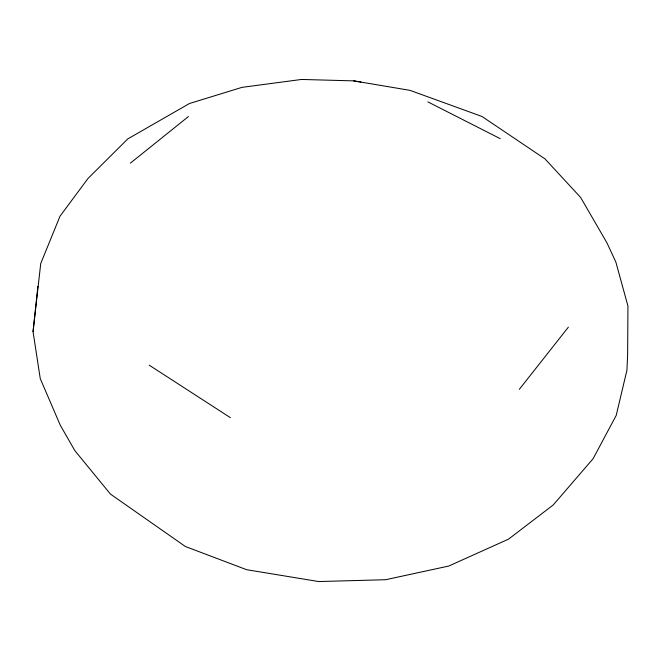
<?xml version="1.0" encoding="UTF-8"?>
<svg xmlns="http://www.w3.org/2000/svg" width="661" height="661" viewBox="0 0 661 661"><rect width="100%" height="100%" fill="white"/><g stroke="black" fill="none" stroke-linecap="round" stroke-linejoin="round"><path stroke-width="0.99" d="M37.884 286.403L33.05 331.682L40.263 378.621L60.267 425.197L74.825 450.604L110.437 494.081L185.394 546.515L246.677 569.708L318.635 581.548L385.627 579.722L448.769 566.039L508.532 539.145L553.274 504.93L593.107 458.684L616.201 415.422L626.917 370.276L627.628 355.197L627.95 306.076L615.862 262.087L606.988 242.926L580.639 197.457L544.995 158.888L481.976 116.476L410.018 90.359L353.726 80.873L301.507 79.452L242.017 87.351L189.484 103.496L127.755 138.926L87.946 178.536L60.011 216.205L40.734 263.516L33.05 331.682M519.323 389.321L568.386 327.145M130.333 163.184L188.443 116.543M353.726 80.873L360.964 82.08M427.931 101.901L500.22 138.661M149.229 365.186L230.375 417.645"/></g></svg>
